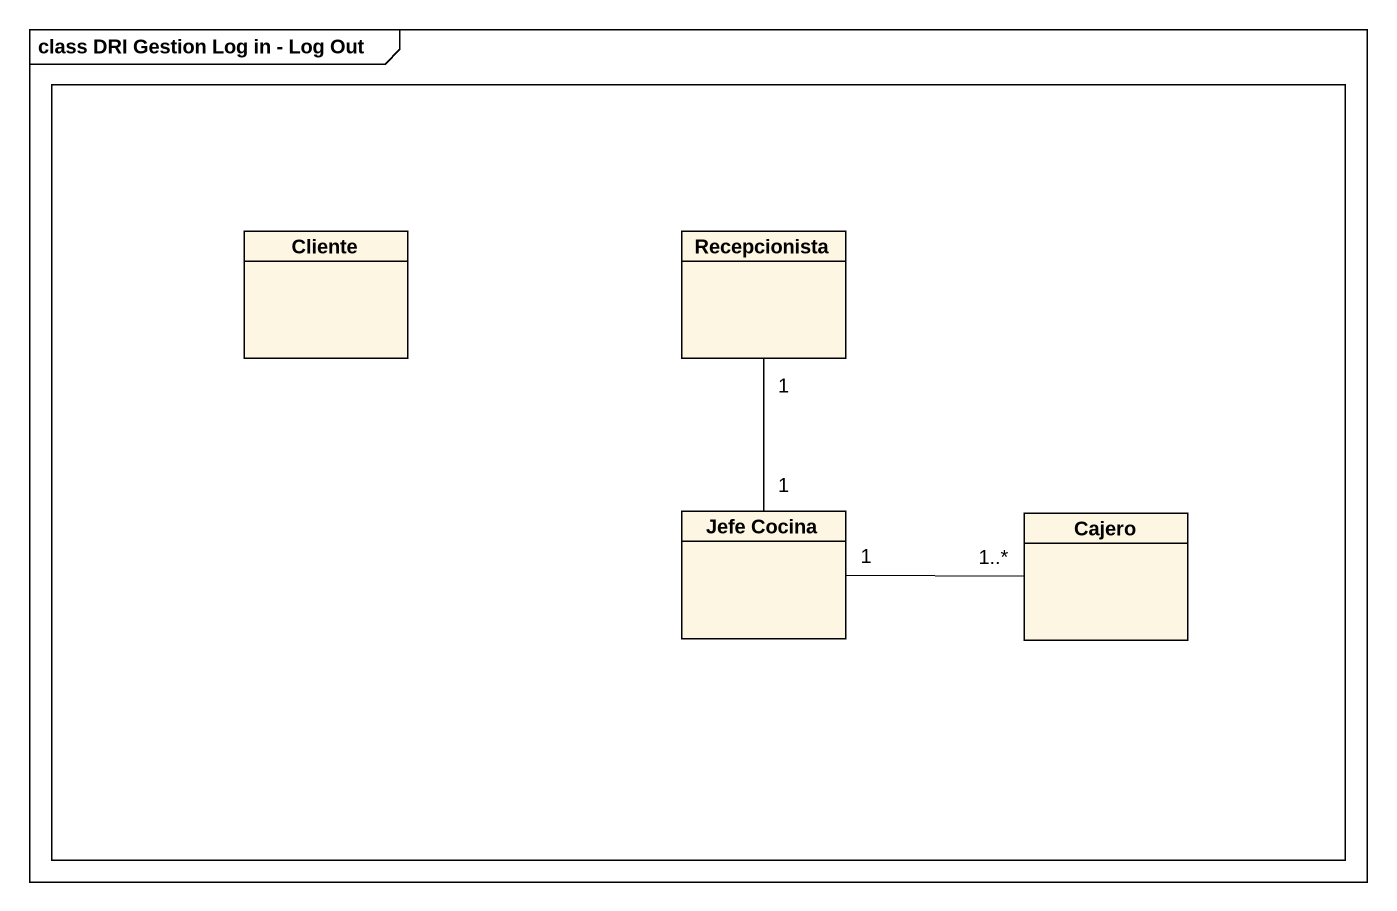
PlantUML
@startuml
mainframe class DRI Gestion Log in - Log Out
hide circle
hide empty members
rectangle " " as rectangle1 {
  class Cliente
  class Recepcionista
  class "Jefe Cocina" as Jefe_Cocina
  class Cajero
}
Recepcionista "1" -- "1" Jefe_Cocina
Jefe_Cocina "1" -right- "1..*" Cajero
@enduml
